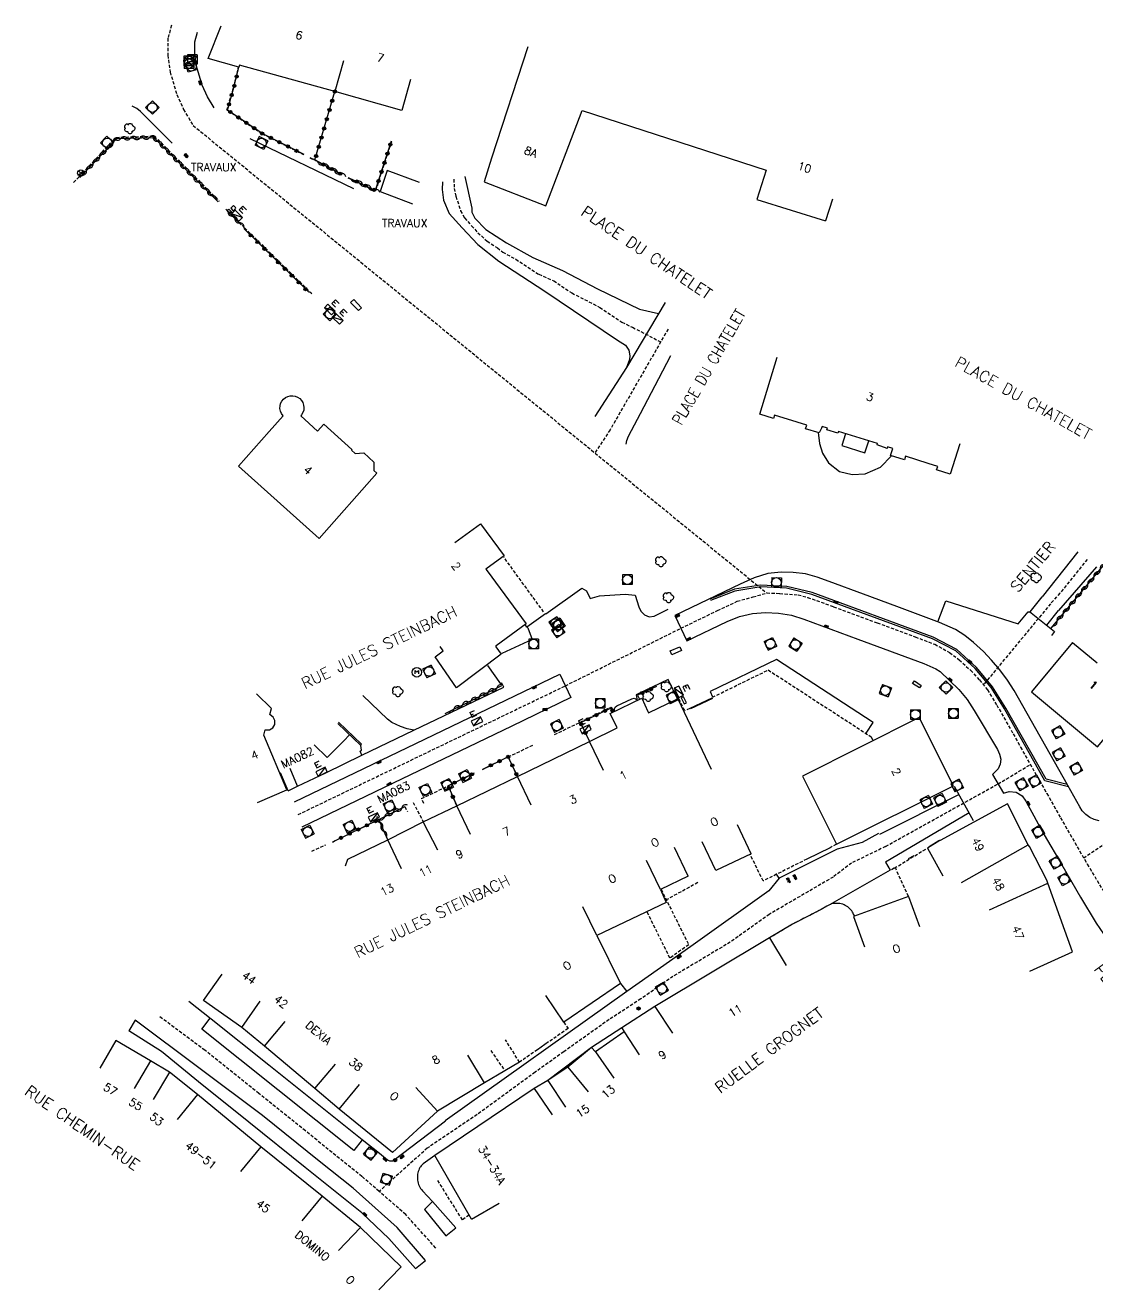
# Model space of a CAD drawing. Header units: millimetres. Extents: x 267012 to 268000, y 125000 to 125988.
# Drawn here: x 267747.8 to 267915.4, y 125159.2 to 125356.7 of the extents above; entities that cross this region are included whole.
import ezdxf
from ezdxf.enums import TextEntityAlignment as Align

# ---------------------------------------------------------------- set-up
doc = ezdxf.new("R2010")
doc.units = ezdxf.units.MM
doc.linetypes.add('DASHED', pattern=[0.75, 0.5, -0.25])
doc.layers.get('0').update_dxf_attribs({"linetype": 'CONTINUOUS'})
for name, color, linetype in [('W0001', 6, 'DASHED'), ('W0003', 5, 'CONTINUOUS'), ('W0006', 2, 'CONTINUOUS'), ('W0008', 7, 'CONTINUOUS'), ('W0014', 7, 'CONTINUOUS'), ('W0060', 7, 'DASHED'), ('W0061', 7, 'CONTINUOUS'), ('w0070', 7, 'DASHED'), ('w0071', 7, 'CONTINUOUS'), ('W0100', 7, 'CONTINUOUS'), ('W0101', 7, 'CONTINUOUS'), ('w0103', 1, 'CONTINUOUS'), ('W0106', 7, 'CONTINUOUS'), ('W0112', 1, 'DASHED'), ('W0153', 7, 'CONTINUOUS'), ('W0300', 7, 'CONTINUOUS'), ('W0310', 3, 'CONTINUOUS'), ('W0322', 7, 'CONTINUOUS'), ('W0333', 7, 'CONTINUOUS'), ('W0400', 7, 'CONTINUOUS'), ('W0402', 7, 'CONTINUOUS'), ('W0420', 7, 'CONTINUOUS'), ('W0421', 7, 'CONTINUOUS'), ('w0425', 7, 'CONTINUOUS'), ('W0430', 7, 'CONTINUOUS'), ('W0431', 7, 'CONTINUOUS'), ('W0438', 7, 'CONTINUOUS'), ('W0469', 7, 'CONTINUOUS'), ('w0856', 7, 'CONTINUOUS'), ('W0984', 7, 'CONTINUOUS'), ('W0989', 7, 'CONTINUOUS'), ('W0991', 7, 'CONTINUOUS'), ('W1102', 7, 'CONTINUOUS')]:
    doc.layers.add(name, color=color, linetype=linetype)
doc.styles.get("Standard").update_dxf_attribs({"font": 'romans.shx', "width": 0.85})

# ---------------------------------------------------------------- blocks, each defined once
blk = doc.blocks.new('T300')
for p, q in [((-0.8, 0.51), (-0.86, 0.34)), ((-0.86, 0.34), (-0.86, 0.17)), ((-0.86, 0.17), (-0.74, 0.06)), ((-0.69, 0.63), (-0.8, 0.51)), ((-0.8, -0.06), (-0.74, 0.06)), ((-0.74, 0.06), (-0.69, 0.11)), ((-0.57, 0.69), (-0.69, 0.63)), ((-0.46, 0.69), (-0.57, 0.69)), ((-0.29, 0.63), (-0.46, 0.69)), ((-0.29, 0.63), (-0.17, 0.74)), ((-0.23, 0.57), (-0.29, 0.63)), ((-0.17, 0.74), (-0.06, 0.8)), ((-0.06, 0.8), (0.06, 0.8)), ((0.06, 0.8), (0.23, 0.74)), ((0.23, 0.74), (0.34, 0.63)), ((0.34, 0.63), (0.4, 0.51)), ((0.46, 0.46), (0.34, 0.46)), ((0.4, 0.51), (0.4, 0.46)), ((0.57, 0.4), (0.46, 0.46)), ((0.57, 0.4), (0.69, 0.29)), ((0.69, 0.29), (0.74, 0.17)), ((0.74, 0.06), (0.69, -0.17)), ((0.74, 0.17), (0.74, 0.06)), ((-0.8, -0.17), (-0.8, -0.06)), ((-0.8, -0.23), (-0.8, -0.17)), ((-0.74, -0.34), (-0.8, -0.23)), ((-0.69, -0.4), (-0.74, -0.34)), ((-0.51, -0.46), (-0.69, -0.4)), ((-0.4, -0.46), (-0.51, -0.46)), ((-0.4, -0.46), (-0.34, -0.46)), ((-0.34, -0.46), (-0.34, -0.4)), ((-0.34, -0.51), (-0.34, -0.46)), ((-0.29, -0.63), (-0.34, -0.51)), ((-0.17, -0.74), (-0.29, -0.63)), ((-0.06, -0.8), (-0.17, -0.74)), ((0.06, -0.8), (-0.06, -0.8)), ((0.17, -0.74), (0.06, -0.8)), ((0.23, -0.69), (0.17, -0.74)), ((0.29, -0.46), (0.23, -0.46)), ((0.29, -0.63), (0.23, -0.69)), ((0.46, -0.4), (0.29, -0.46)), ((0.34, -0.51), (0.29, -0.63)), ((0.34, -0.51), (0.34, -0.46)), ((0.57, -0.34), (0.46, -0.4)), ((0.63, -0.29), (0.57, -0.34)), ((0.69, -0.17), (0.63, -0.29))]:
    blk.add_line(p, q)
blk = doc.blocks.new('T425')
for p, q in [((-0.15, 0.6), (0.15, 0.6)), ((-0.15, 0.6), (-0.15, 0.3)), ((-0.15, 0.3), (0.15, 0.3)), ((-0.15, 0.15), (0.15, 0.15)), ((-0.15, -0.15), (-0.15, 0.15)), ((0, 0.45), (0.15, 0.45)), ((0.15, 0.45), (0.15, 0.3)), ((0.15, 0.15), (0.15, -0.15)), ((0.15, -0.15), (-0.15, -0.15))]:
    blk.add_line(p, q)
blk.add_ellipse((0, 0), major_axis=(-0.106, 0.106), ratio=1, start_param=3.926991, end_param=10.210176)
blk = doc.blocks.new('T400')
for p, q in [((-0.15, 0.3), (0.15, 0.3)), ((-0.15, -0.25), (-0.15, 0.3)), ((-0.15, 0.15), (0.15, 0.15)), ((-0.15, 0), (0.15, 0)), ((0.15, 0.3), (0.15, -0.25)), ((-0.15, -0.15), (0.15, -0.15)), ((-0.15, -0.25), (-0.15, -0.3)), ((-0.15, -0.3), (0.15, -0.3)), ((0.15, -0.3), (0.15, -0.25))]:
    blk.add_line(p, q)
blk = doc.blocks.new('T420')
for p, q in [((0.75, 0.75), (-0.75, 0.75)), ((-0.75, 0.75), (-0.75, -0.75)), ((0.75, 0.75), (0.75, -0.75)), ((0.75, -0.75), (-0.75, -0.75))]:
    blk.add_line(p, q)
blk.add_ellipse((0, 0), major_axis=(-0.53, 0.53), ratio=1, start_param=3.926991, end_param=10.210176)
blk = doc.blocks.new('T856')
for p, q in [((-0.125, 0), (0.125, 0)), ((0, 0.125), (0, -0.125))]:
    blk.add_line(p, q)
blk.add_ellipse((0, 0), major_axis=(-0.177, 0.177), ratio=1, start_param=3.9269908, end_param=10.2101761)
blk = doc.blocks.new('T469')
at = {"color": 0, "linetype": 'Continuous', "flags": 128}
for points in [[(-0.35, 0.35), (0.35, -0.35)], [(-0.35, -0.35), (0.35, 0.35)]]:
    blk.add_lwpolyline(points, dxfattribs=at)
at = {"color": 0, "linetype": 'Continuous'}
blk.add_circle((0, 0), 0.5, dxfattribs=at)
blk = doc.blocks.new('t430')
at = {"flags": 128}
for points in [[(-0.4, 2.1), (0.4, 2.1)], [(-0.4, 2.1), (-0.4, 1.3)], [(0.8, 0.8), (-0.8, 0.8)], [(-0.8, 0.8), (-0.8, 0)], [(0.8, 0.8), (-0.8, 0)], [(-0.8, 0), (0.8, 0)], [(-0.4, 1.7), (0, 1.7)], [(-0.4, 1.3), (0.4, 1.3)], [(0.8, 0), (0.8, 0.8)]]:
    blk.add_lwpolyline(points, dxfattribs=at)
blk = doc.blocks.new('T438')
for p, q in [((-0.4, 0.2), (0.4, 0.2)), ((-0.4, -0.2), (-0.4, 0.2)), ((0.15, 1.1), (-0.3, 1.1)), ((-0.3, 1.1), (-0.3, 0.5)), ((-0.3, 0.5), (0.15, 0.5)), ((0.3, 0.65), (0.3, 0.95)), ((0.4, 0.2), (0.4, -0.2))]:
    blk.add_line(p, q)
at = {"flags": 128}
for points in [[(-0.4, -0.2), (0.4, 0.2)], [(0.4, -0.2), (-0.4, -0.2)]]:
    blk.add_lwpolyline(points, dxfattribs=at)
for centre, major_axis, start_param, end_param in [((0.15, 0.95), (0.106, -0.106), 0.785398, 2.356194), ((0.15, 0.65), (0.106, 0.106), 3.926991, 5.497787)]:
    blk.add_ellipse(centre, major_axis=major_axis, ratio=1, start_param=start_param, end_param=end_param)
blk = doc.blocks.new('T153')
for p, q in [((-0.272728, -0.272728), (-0.272728, 0.272728)), ((-0.272728, 0.272728), (0, 0)), ((0, 0), (0.272728, 0.272728)), ((0.272728, 0.272728), (0.272728, -0.272728))]:
    blk.add_line(p, q)
blk.add_ellipse((0, 0), major_axis=(-0.530332, 0.530332), ratio=1, start_param=3.926990817, end_param=10.2101761242)
blk = doc.blocks.new('t310o')
at = {"color": 0, "linetype": 'Continuous'}
for centre, start, end in [((-0.5, 0.38), 216.8699, 323.1304), ((0.5, -0.37), 36.8699, 143.1303)]:
    blk.add_arc(centre, 0.625, start, end, dxfattribs=at)
blk = doc.blocks.new('t322o')
at = {"color": 0, "linetype": 'Continuous'}
for radius in [0.25, 0.15]:
    blk.add_circle((0, 0), radius, dxfattribs=at)

msp = doc.modelspace()

# ---------------------------------------------------------------- linework, layer by layer
at = {"layer": 'W0001'}
for points in [[(267770.64, 125356.7), (267770.1, 125354.67), (267770.09, 125352.03), (267770.42, 125349.4), (267771.5, 125345.89), (267772.53, 125343.56), (267774.04, 125341.04), (267863.67, 125268.03)], [(267814.76, 125332.65), (267814.84, 125331.21), (267815.11, 125329.98), (267815.83, 125327.72), (267816.45, 125326.6), (267817.55, 125325.39), (267818.52, 125324.29), (267819.96, 125322.99), (267821.58, 125321.92), (267822.41, 125321.27), (267824.46, 125320.15), (267828.06, 125317.81), (267830.38, 125316.79), (267833.21, 125314.88), (267837.6, 125312.64), (267841.05, 125310.32), (267842.68, 125309.53), (267847.1, 125307.25)], [(267848.25, 125309.24), (267839.19, 125293.51), (267836.82, 125289.9)], [(267790.46, 125233.41), (267832.2, 125253.52), (267850.26, 125262.51), (267855.97, 125265.27), (267859.06, 125266.74), (267861.53, 125267.4), (267863.67, 125268.03)], [(267863.67, 125268.03), (267865.71, 125267.95), (267868.59, 125267.73), (267870.05, 125267.34), (267874.13, 125265.88), (267880.94, 125263.36), (267886.87, 125261.16), (267889.92, 125260.01), (267892.24, 125258.71), (267893.77, 125257.59), (267895.52, 125255.94), (267896.91, 125254.45), (267898.16, 125252.89), (267899.61, 125250.52), (267902.19, 125246.02), (267903.33, 125243.93), (267907.44, 125236.71), (267909.57, 125232.92), (267913.76, 125225.66), (267917.71, 125219.11), (267919.96, 125215.99)], [(267882.24, 125228.41), (267899.82, 125238.19), (267904.87, 125241.22)], [(267930.23, 125242.47), (267924.75, 125234.44), (267913.22, 125226.6)], [(267882.24, 125228.41), (267876.93, 125225.84), (267874.06, 125223.65), (267864.07, 125217.82), (267857.98, 125213.48), (267849.02, 125208.13), (267844.01, 125204.61), (267839.05, 125201.39), (267831.95, 125196.35), (267827.48, 125193.16), (267818.41, 125186.54), (267810.63, 125181.3)], [(267811.95, 125165.7), (267807.25, 125170.93), (267803.09, 125174.55), (267800.41, 125176.88), (267791.58, 125183.98), (267784.31, 125189.82), (267775.87, 125196.58), (267768.68, 125201.93)], [(267810.63, 125181.3), (267803.09, 125174.55)]]:
    msp.add_lwpolyline(points, dxfattribs=at)
at = {"layer": 'W0003'}
for points in [[(267910.64, 125238.09), (267907.33, 125238.93), (267901.05, 125250.03), (267898.96, 125253.37), (267896.46, 125256.4), (267893.4, 125259.18), (267889.69, 125261.12), (267870.79, 125268.07), (267866.8, 125269.04), (267862.72, 125269.25), (267858.64, 125268.59), (267854.77, 125267.05)], [(267910.84, 125237.73), (267907.15, 125238.66), (267900.81, 125249.91), (267898.75, 125253.24), (267896.26, 125256.21), (267893.23, 125258.97), (267889.59, 125260.87), (267870.7, 125267.79), (267866.77, 125268.77), (267862.74, 125268.98), (267858.7, 125268.32), (267854.91, 125266.82)]]:
    msp.add_lwpolyline(points, dxfattribs=at)
at = {"layer": 'W0006'}
for points in [[(267809.41, 125332.14), (267804.36, 125334.04), (267803.28, 125330.73), (267808.33, 125328.81)], [(267792.93, 125244.28), (267795, 125242.31), (267797.57, 125244.91), (267798.47, 125245.86)], [(267808.78, 125162.52), (267810.37, 125163.77), (267805.91, 125168.91), (267799.03, 125175.03), (267793.72, 125179.29), (267784.85, 125186.39), (267764.97, 125201.27), (267763.98, 125199.64)], [(267800.43, 125182.59), (267799.13, 125180.92), (267775.4, 125199.87), (267776.7, 125201.59)], [(267811.44, 125172.95), (267810.19, 125171.71), (267813.5, 125167.58), (267815.11, 125168.87)]]:
    msp.add_lwpolyline(points, dxfattribs=at)
at = {"layer": 'W0008'}
for points in [[(267777.3, 125343.79), (267776.27, 125345.5), (267775.45, 125347.36), (267774.56, 125350.29), (267774.3, 125352.29), (267774.31, 125354.12), (267774.7, 125355.62)], [(267770.78, 125338.29), (267765.83, 125343.25), (267765.22, 125343.72), (267764.51, 125344.05)], [(267813.01, 125332.23), (267812.96, 125331.07), (267813.17, 125329.36), (267814.07, 125327.31), (267816.05, 125325.06), (267818.5, 125322.46), (267821.81, 125319.85), (267829, 125315.17), (267840.35, 125307.53), (267841.58, 125306.72), (267842.13, 125305.93), (267842.27, 125305.07), (267842.22, 125304.5), (267841.76, 125303.26), (267836.83, 125295.58)], [(267816.51, 125333.07), (267817.58, 125328.13), (267817.61, 125327.48), (267818.06, 125326.57), (267819.77, 125324.82), (267823.01, 125322.69), (267827.12, 125320.45), (267831.75, 125318.4), (267837.25, 125315.51), (267843.78, 125312.34), (267846.77, 125311.66)], [(267847.79, 125313.37), (267841.76, 125303.26)], [(267841.73, 125291.27), (267841.79, 125291.85), (267842.05, 125292.54), (267843.93, 125296.05), (267846.79, 125301.5), (267848.71, 125305.11)], [(267915.62, 125232.41), (267914.85, 125232.61), (267914.16, 125232.94), (267913.52, 125233.42), (267912.98, 125233.99), (267912.58, 125234.64), (267910.72, 125237.95), (267910.66, 125238.06), (267902.32, 125252.78), (267901.32, 125254.42), (267900.11, 125256.02), (267898.81, 125257.54), (267897.53, 125258.86), (267895.98, 125260.3), (267894.64, 125261.36), (267893.16, 125262.32), (267890.67, 125263.43), (267884.01, 125265.91), (267878.8, 125267.83), (267873.45, 125269.8), (267871.56, 125270.49), (267869.73, 125270.99), (267867.79, 125271.24), (267865.94, 125271.29), (267863.84, 125271.04), (267861.71, 125270.38), (267859.51, 125269.41), (267849.33, 125264.49), (267851.2, 125260.52), (267857.51, 125263.58), (267859.4, 125264.36), (267861.45, 125264.82), (267863.46, 125264.98), (267865.52, 125264.89), (267867.55, 125264.56), (267869.46, 125263.93), (267877.93, 125260.8), (267888.23, 125257), (267890.11, 125256.19), (267890.76, 125255.76), (267893.68, 125252.95), (267895, 125251.36), (267896.08, 125249.66), (267899.72, 125243.58), (267900.06, 125242.83), (267900.28, 125242.06), (267900.13, 125241.29), (267899.84, 125240.55), (267898.97, 125239.65), (267900.67, 125236.73), (267901.54, 125237.03), (267902.65, 125236.92), (267903.57, 125236.33), (267904.16, 125235.48), (267907.05, 125230.23), (267909.79, 125225.58), (267912.73, 125220.52), (267915.18, 125216.45), (267916.32, 125214.8)], [(267789.89, 125235.39), (267795.31, 125238.01), (267808.83, 125244.52), (267831.33, 125255.35), (267833.06, 125251.68), (267823.83, 125247.23), (267815.72, 125243.33), (267806.71, 125238.99), (267791.03, 125231.43)], [(267848.25, 125254.52), (267843.29, 125252.13)], [(267881.33, 125230.35), (267893.71, 125236.54)], [(267895.31, 125233.68), (267883.14, 125226.48)], [(267881.14, 125230.44), (267878.57, 125229.05), (267874.67, 125228.01), (267865.63, 125223.47), (267864, 125221.49), (267851.82, 125212.81), (267841.8, 125205.77), (267813.43, 125185.59), (267813.49, 125185.49), (267805.47, 125179.42), (267805.39, 125179.36), (267805.3, 125179.31), (267805.2, 125179.28), (267805.1, 125179.26), (267805, 125179.25), (267804.9, 125179.25), (267804.78, 125179.27), (267804.66, 125179.31), (267804.54, 125179.37), (267804.43, 125179.44), (267803.16, 125180.46), (267800.43, 125182.59), (267785.88, 125194.27), (267776.85, 125201.47), (267773.38, 125204.23)], [(267883.14, 125226.48), (267882.25, 125225.95), (267882.96, 125224.7), (267873.46, 125219.29), (267873.06, 125219.09), (267872.16, 125218.58), (267867.69, 125216.28), (267864.13, 125214.14), (267846.21, 125203.45), (267841.02, 125200.08), (267836.29, 125197.02), (267829.45, 125191.88), (267827.33, 125190.63), (267811.78, 125180.15), (267809.99, 125178.85), (267809.87, 125178.76), (267809.75, 125178.65), (267809.65, 125178.53), (267809.56, 125178.4), (267809.48, 125178.26), (267809.38, 125178.06), (267809.29, 125177.86), (267809.22, 125177.65), (267809.16, 125177.43), (267809.11, 125177.21), (267809.08, 125176.99), (267809.07, 125176.76), (267809.07, 125176.53), (267809.09, 125176.3), (267809.13, 125176.07), (267809.19, 125175.85), (267809.26, 125175.63), (267809.35, 125175.42), (267809.46, 125175.21), (267809.58, 125175.01), (267809.72, 125174.83), (267809.87, 125174.65), (267811.44, 125172.95), (267815.11, 125168.87)], [(267808.78, 125162.52), (267804.63, 125167.2), (267800.39, 125171.17), (267791.56, 125178.27), (267782.73, 125185.37), (267774.88, 125191.68), (267769.07, 125196.37), (267763.98, 125199.64)]]:
    msp.add_lwpolyline(points, dxfattribs=at)
at = {"layer": 'W0014'}
for points in [[(267782.9, 125339.02), (267799.11, 125331.18)], [(267829.13, 125264.78), (267834.79, 125268.77), (267835.49, 125268.35), (267836.06, 125267.16), (267837.52, 125267.55), (267841.54, 125267.86), (267843.09, 125267.66), (267843.66, 125265.87), (267844.02, 125265.17), (267844.58, 125264.6), (267845.3, 125264.29), (267846.08, 125264.4), (267848.29, 125265.47)], [(267890.43, 125263.52), (267891.67, 125266.81), (267902.99, 125263.22), (267904.53, 125265.05), (267904.61, 125264.99), (267904.73, 125265.15), (267908.66, 125261.98), (267908.17, 125261.4)], [(267826.19, 125262.71), (267826.33, 125262.56), (267826.99, 125260.76), (267822.27, 125258.56)], [(267788.86, 125237.13), (267790.36, 125237.83), (267794.75, 125239.92), (267800.42, 125242.66), (267808.5, 125246.6), (267822.61, 125253.3), (267822.29, 125253.91), (267822.14, 125253.83), (267820.11, 125256.68)], [(267879.22, 125246.11), (267880.29, 125247.81), (267865.21, 125257.63), (267854.81, 125252.61), (267855.2, 125251.78)], [(267849.77, 125251.38), (267848.25, 125254.52)], [(267843.29, 125252.13), (267843.45, 125251.24)], [(267896.01, 125232.42), (267893.01, 125237.81)], [(267873.6, 125228.22), (267869.93, 125226.43)], [(267886.67, 125226.97), (267885.78, 125226.51)], [(267865.63, 125223.47), (267865.21, 125224.08)], [(267873.06, 125219.09), (267872.16, 125218.58)], [(267840.84, 125207.03), (267841.8, 125205.77)], [(267829.59, 125197.88), (267827.85, 125196.67)], [(267825.03, 125194.73), (267822.75, 125193.36), (267819.55, 125191.52)]]:
    msp.add_lwpolyline(points, dxfattribs=at)
at = {"layer": 'W0060'}
msp.add_lwpolyline([(267908.01, 125266.34), (267907.06, 125265.18), (267906.12, 125264.03), (267897.53, 125253.67)], dxfattribs=at)
at = {"layer": 'W0061'}
for points in [[(267904.82, 125265.08), (267906.73, 125267.4)], [(267907.42, 125262.98), (267909.29, 125265.28)]]:
    msp.add_lwpolyline(points, dxfattribs=at)
at = {"layer": 'w0070'}
msp.add_lwpolyline([(267913.75, 125273.26), (267909.48, 125267.98), (267908.01, 125266.34)], dxfattribs=at)
at = {"layer": 'w0071'}
for points in [[(267912.3, 125274.44), (267906.73, 125267.4)], [(267915.21, 125272.09), (267909.29, 125265.28)]]:
    msp.add_lwpolyline(points, dxfattribs=at)
at = {"layer": 'W0100'}
for points in [[(267893.84, 125291.33), (267892.34, 125286.56), (267890.19, 125287.24), (267890.43, 125287.78), (267888.91, 125288.26), (267885.36, 125289.38), (267885.19, 125288.84), (267883.01, 125289.51), (267883.37, 125290.6), (267882.55, 125290.86), (267882.47, 125290.61), (267880.91, 125291.14), (267880.98, 125291.36), (267874.88, 125293.23), (267874.8, 125292.99), (267873.07, 125293.52), (267873.15, 125293.77), (267872.34, 125294.02), (267872.23, 125293.78), (267871.89, 125293.02), (267869.75, 125293.68), (267869.94, 125294.24), (267868.44, 125294.7), (267864.89, 125295.81), (267864.71, 125295.29), (267862.57, 125295.94), (267865.29, 125304.88)], [(267911.48, 125260.28), (267915.3, 125257.11)], [(267861.25, 125227.29), (267859.1, 125231.81)], [(267855.71, 125224.65), (267853.56, 125229.17)], [(267851.39, 125223.76), (267849.24, 125228.28)], [(267861.25, 125227.29), (267855.71, 125224.65)], [(267888.78, 125228.18), (267891.17, 125223.86)], [(267851.39, 125223.76), (267847.05, 125221.69)], [(267847.05, 125221.69), (267847.97, 125219.66)], [(267847.97, 125219.66), (267837.1, 125214.49)], [(267885.85, 125220.61), (267877.24, 125217.47)], [(267885.85, 125220.61), (267887.56, 125215.91)], [(267877.24, 125217.47), (267878.95, 125212.77)], [(267837.1, 125214.49), (267840.84, 125207.03)], [(267864.13, 125214.14), (267846.21, 125203.45), (267841.02, 125200.08)], [(267864.13, 125214.14), (267866.69, 125209.85)], [(267775.66, 125204.38), (267778.56, 125208.46)], [(267840.84, 125207.03), (267831.96, 125201)], [(267831.96, 125201), (267829.15, 125205.14)], [(267805.17, 125180.62), (267796.88, 125187.38), (267793.06, 125190.61), (267785.21, 125197.25), (267781.63, 125200.16), (267775.66, 125204.38)], [(267841.02, 125200.08), (267841.41, 125199.47)], [(267761.95, 125198.11), (267759.43, 125193.79)], [(267806.53, 125162.77), (267800.21, 125168.91), (267794.2, 125173.81), (267784.62, 125181.53), (267774.72, 125189.66), (267770.33, 125193.17), (267767.37, 125194.94), (267761.95, 125198.11)], [(267819.55, 125191.52), (267816.97, 125195.8)], [(267836.92, 125196.36), (267836.29, 125197.02), (267832.61, 125193.97), (267829.45, 125191.88)], [(267819.55, 125191.52), (267812.23, 125187.1), (267805.17, 125180.62)], [(267829.45, 125191.88), (267832.21, 125187.71)], [(267827.33, 125190.63), (267811.78, 125180.15)], [(267827.33, 125190.63), (267830.13, 125186.49)], [(267817.54, 125170.19), (267811.78, 125180.15)], [(267817.54, 125170.19), (267821.87, 125172.7)], [(267806.53, 125162.77), (267803.04, 125159.19)]]:
    msp.add_lwpolyline(points, dxfattribs=at)
at = {"layer": 'W0101'}
for points in [[(267808.02, 125348.22), (267806.67, 125343.41), (267796.19, 125346.35), (267781.29, 125350.45), (267781.18, 125350.16), (267776.37, 125351.53), (267778.39, 125356.61)], [(267826.33, 125353.31), (267820.64, 125335.92), (267820.65, 125335.94), (267819.49, 125332.23), (267829.13, 125328.52), (267834.85, 125343.4)], [(267834.85, 125343.4), (267863.57, 125334.07), (267862.13, 125329.49), (267872.85, 125326.15)], [(267873.93, 125329.53), (267872.85, 125326.15)], [(267793.73, 125276.55), (267781.13, 125287.83), (267785.94, 125293.23), (267788.11, 125295.67), (267787.82, 125296.07), (267787.67, 125296.44), (267787.6, 125296.83), (267787.62, 125297.23), (267787.71, 125297.62), (267787.89, 125297.97), (267788.14, 125298.29), (267788.45, 125298.54), (267788.81, 125298.72), (267789.2, 125298.82), (267789.6, 125298.83), (267789.99, 125298.76), (267790.36, 125298.61), (267790.69, 125298.39), (267790.96, 125298.09), (267791.17, 125297.75), (267791.3, 125297.37), (267791.34, 125296.98), (267791.31, 125296.58), (267791.18, 125296.2), (267790.98, 125295.85), (267790.85, 125295.7), (267791.49, 125295.12), (267793.47, 125293.32), (267794.45, 125294.39), (267798.85, 125290.45), (267798.76, 125290.35), (267799.37, 125289.79), (267800.71, 125289.92), (267802.27, 125288.48), (267802.26, 125287.17), (267802.76, 125286.71), (267793.73, 125276.55)], [(267814.92, 125275.88), (267818.95, 125278.84), (267822.63, 125273.84), (267819.96, 125271.88), (267819.79, 125271.75), (267820, 125271.47), (267826.08, 125263.2), (267821.38, 125259.78), (267821.27, 125259.7), (267821.33, 125259.61), (267822.15, 125258.48), (267815.18, 125253.19), (267811.88, 125258.05), (267813.11, 125258.99), (267812.63, 125259.65)], [(267911.48, 125260.28), (267905.06, 125252.57), (267915.37, 125244), (267918.57, 125247.85)], [(267784.08, 125235.3), (267788.68, 125237.25), (267785.06, 125245.79), (267785.31, 125246.62), (267785.97, 125246.66), (267786.48, 125246.97), (267786.79, 125247.49), (267786.82, 125248.1), (267786.55, 125248.64), (267786.08, 125248.98), (267786.01, 125249.04), (267786.28, 125250), (267783.92, 125252.25)], [(267797.84, 125225.42), (267798.19, 125226.46), (267804.44, 125229.45), (267810, 125232.28), (267815.23, 125234.79), (267824.7, 125239.37), (267836, 125244.8), (267840.31, 125246.93), (267839.22, 125249.17), (267844.17, 125251.59), (267845.07, 125249.53), (267845.17, 125249.3), (267845.32, 125249.37), (267849.51, 125251.36), (267849.75, 125251.48), (267849.81, 125251.36), (267855, 125240.5)], [(267887.51, 125248.56), (267869.24, 125239.42), (267874.55, 125228.77), (267892.87, 125237.87), (267887.51, 125248.56)], [(267904.77, 125208.96), (267911.48, 125211.97), (267907.6, 125222.71), (267907.45, 125223.14), (267904.72, 125228.43), (267904.54, 125228.69), (267901.3, 125235.09), (267890.76, 125229.38), (267890.73, 125229.34), (267888.78, 125228.18)]]:
    msp.add_lwpolyline(points, dxfattribs=at)
at = {"layer": 'w0103'}
msp.add_lwpolyline([(267841.41, 125199.47), (267836.92, 125196.36)], dxfattribs=at)
at = {"layer": 'W0106'}
for points in [[(267875.98, 125292.9), (267875.39, 125291.06), (267879.02, 125289.91), (267879.61, 125291.78)], [(267829.12, 125264.76), (267826.19, 125262.7), (267825.92, 125263.09)], [(267839.92, 125249.52), (267839.87, 125249.9), (267839.97, 125250.16), (267840.25, 125250.41), (267842.57, 125251.51), (267842.98, 125251.57), (267843.43, 125251.33)], [(267889.05, 125228.43), (267890.59, 125229.38)]]:
    msp.add_lwpolyline(points, dxfattribs=at)
at = {"layer": 'W0112'}
for points in [[(267791.35, 125336.46), (267784.78, 125339.75), (267779.32, 125343.44), (267780.36, 125347), (267781.14, 125350.17)], [(267755.35, 125332.13), (267756.2, 125333.05), (267762, 125339.18), (267767.96, 125339.39), (267778.1, 125329.25)], [(267802.59, 125330.93), (267805.09, 125338.62)], [(267792.25, 125335.98), (267792.95, 125335.67)], [(267797.27, 125333.33), (267792.95, 125335.67)], [(267798.23, 125332.89), (267802.3, 125330.94)], [(267779.14, 125327.95), (267781.56, 125325.55)], [(267781.69, 125325.48), (267782.07, 125325.06), (267792.21, 125315.13), (267792.62, 125314.78)], [(267828.81, 125265.07), (267822.6, 125273.59)], [(267855.19, 125251.73), (267863.91, 125255.99), (267879.99, 125245.56), (267880.22, 125245.05)], [(267851.64, 125249.99), (267850.85, 125249.65), (267849.98, 125251.44)], [(267830.52, 125245.91), (267834.47, 125247.81), (267839.29, 125250.19), (267839.9, 125249.51)], [(267819.23, 125240.44), (267823.28, 125242.43), (267827.33, 125244.33)], [(267823.28, 125242.43), (267824.7, 125239.37)], [(267815.23, 125234.79), (267813.88, 125237.89), (267817.95, 125239.87)], [(267810.06, 125235.16), (267809.72, 125235.9), (267813.88, 125237.89)], [(267795.79, 125229.12), (267803.04, 125232.61), (267807.12, 125234.67), (267807.52, 125233.87)], [(267808.42, 125235.3), (267810, 125232.28)], [(267874.55, 125228.77), (267873.6, 125228.22)], [(267792.57, 125227.67), (267794.77, 125228.68)], [(267869.93, 125226.43), (267865.21, 125224.08), (267863.11, 125223.03), (267861.08, 125227.21)], [(267883.6, 125225.02), (267888.75, 125228.15)], [(267883.6, 125225.02), (267882.96, 125224.7)], [(267885.85, 125220.61), (267883.77, 125225.13)], [(267847.15, 125221.74), (267851.48, 125213.07), (267848.55, 125210.98), (267844.96, 125218.23)], [(267852.91, 125222.78), (267847.97, 125220.09)], [(267877.42, 125217.52), (267877.18, 125217.98), (267877.07, 125218.18), (267876.95, 125218.36), (267876.81, 125218.53), (267876.66, 125218.69), (267876.5, 125218.84), (267876.33, 125218.98), (267876.14, 125219.1), (267875.95, 125219.21), (267875.75, 125219.31), (267875.54, 125219.39), (267875.33, 125219.45), (267875.11, 125219.49), (267874.88, 125219.53), (267874.65, 125219.54), (267874.41, 125219.54), (267874.18, 125219.52), (267873.99, 125219.49), (267873.81, 125219.44), (267873.63, 125219.37), (267873.46, 125219.29), (267873.06, 125219.09)], [(267872.16, 125218.58), (267867.69, 125216.28), (267864.13, 125214.14)], [(267831.96, 125201), (267832.64, 125199.99), (267829.59, 125197.88)], [(267827.85, 125196.67), (267825.03, 125194.73), (267822.85, 125198.21)], [(267820.55, 125196.55), (267822.75, 125193.36)], [(267817.17, 125170.83), (267816.11, 125170.1), (267812.27, 125176.24)]]:
    msp.add_lwpolyline(points, dxfattribs=at)
at = {"layer": 'W0310'}
for points in [[(267756.34, 125332.92), (267762.09, 125338.99), (267767.88, 125339.19), (267777.96, 125329.11)], [(267797.29, 125333.37), (267793.06, 125335.67)], [(267798.26, 125332.94), (267802.32, 125330.99)], [(267781.56, 125325.55), (267779.14, 125327.95)], [(267923.93, 125281.46), (267908.07, 125262.5)], [(267813.43, 125249.22), (267822.25, 125253.56)], [(267804.44, 125229.45), (267803.04, 125232.61), (267807.12, 125234.67)]]:
    msp.add_lwpolyline(points, dxfattribs=at)
at = {"layer": 'W0322'}
for points in [[(267791.37, 125336.5), (267784.8, 125339.79), (267779.38, 125343.46), (267780.41, 125346.98), (267781.18, 125350.16)], [(267792.27, 125336.03), (267793.07, 125335.67), (267796.19, 125346.35)], [(267802.55, 125330.94), (267805.04, 125338.63)], [(267793.06, 125335.67), (267797.29, 125333.37)], [(267798.26, 125332.94), (267802.32, 125330.99)], [(267792.09, 125315), (267781.94, 125324.94)], [(267846.45, 125253.42), (267843.49, 125252.06), (267843.79, 125251.41)], [(267839.73, 125249.42), (267839.29, 125250.05), (267834.58, 125247.73), (267836, 125244.8)], [(267824.7, 125239.37), (267823.28, 125242.43), (267819.23, 125240.44)], [(267817.95, 125239.87), (267813.88, 125237.89), (267815.23, 125234.79)], [(267803.04, 125232.61), (267795.79, 125229.12)]]:
    msp.add_lwpolyline(points, dxfattribs=at)
at = {"layer": 'W0333'}
for points in [[(267871.71, 125293.08), (267871.9, 125291.38), (267872.41, 125289.85), (267873.35, 125288.37), (267875.06, 125287.02), (267877.01, 125286.52), (267879.03, 125286.65), (267881.44, 125287.69), (267883.18, 125289.46)], [(267808.5, 125246.6), (267807.48, 125246.78), (267806.46, 125247.16), (267805.11, 125247.81), (267804.39, 125248.31), (267800.56, 125252.03)], [(267800.42, 125242.66), (267800.11, 125243.29), (267800.34, 125243.47), (267800.22, 125244.21)], [(267790.36, 125237.83), (267789.19, 125240.59)], [(267788.86, 125237.13), (267787.68, 125239.9)]]:
    msp.add_lwpolyline(points, dxfattribs=at)
at = {"layer": 'W0402'}
for points in [[(267851.71, 125250.02), (267855.13, 125251.65)], [(267855.21, 125251.53), (267851.78, 125249.9)], [(267796.64, 125247.65), (267800.22, 125244.21), (267800.34, 125244.4), (267796.76, 125247.86)]]:
    msp.add_lwpolyline(points, dxfattribs=at)
at = {"layer": 'W0421'}
for points in [[(267798.65, 125313.37), (267799.13, 125313.84), (267800.36, 125312.58), (267799.88, 125312.12), (267798.65, 125313.37)], [(267850.36, 125259.04), (267848.84, 125258.37), (267848.56, 125258.96), (267850.08, 125259.63), (267850.36, 125259.04)], [(267886.46, 125253.88), (267886.75, 125254.3), (267887.79, 125253.59), (267887.52, 125253.18), (267886.46, 125253.88)]]:
    msp.add_lwpolyline(points, dxfattribs=at)
at = {"layer": 'W0431'}
msp.add_lwpolyline([(267850.68, 125251.81), (267850.3, 125251.63), (267850.75, 125250.69), (267851.12, 125250.86), (267850.68, 125251.81)], dxfattribs=at)
at = {"layer": 'W1102'}
for points in [[(267797.52, 125351.17), (267796.19, 125346.35)], [(267838.17, 125240.3), (267836, 125244.8)], [(267826.88, 125234.86), (267824.7, 125239.37)], [(267817.39, 125230.29), (267815.23, 125234.79)], [(267812.26, 125227.82), (267810, 125232.28)], [(267806.6, 125224.94), (267804.44, 125229.45)], [(267894.13, 125222.79), (267904.54, 125228.69)], [(267847.05, 125221.69), (267844.9, 125226.21)], [(267898.47, 125218.53), (267907.6, 125222.71)], [(267837.1, 125214.49), (267834.95, 125219.01)], [(267781.63, 125200.16), (267784.52, 125204.24)], [(267846.21, 125203.45), (267848.94, 125199.26)], [(267785.21, 125197.25), (267788.44, 125201.07)], [(267841.41, 125199.47), (267843.74, 125195.88)], [(267836.92, 125196.36), (267839.76, 125192.25)], [(267767.37, 125194.94), (267764.84, 125190.62)], [(267793.06, 125190.61), (267796.3, 125194.43)], [(267832.61, 125193.97), (267835.79, 125190.12)], [(267770.33, 125193.17), (267767.77, 125188.88)], [(267796.88, 125187.38), (267800.04, 125191.26)], [(267774.72, 125189.66), (267771.55, 125185.79)], [(267812.23, 125187.1), (267808.85, 125190.78)], [(267784.62, 125181.53), (267781.45, 125177.66)], [(267794.2, 125173.81), (267791.04, 125169.93)], [(267800.21, 125168.91), (267796.73, 125165.32)]]:
    msp.add_lwpolyline(points, dxfattribs=at)

# ---------------------------------------------------------------- block references
at = {"layer": 'W0153'}
msp.add_blockref('T153', (267808.99, 125255.64), dxfattribs=at)
at = {"layer": 'W0300'}
for p in [(267764.16, 125340.54), (267847.15, 125272.9), (267905.82, 125270.39), (267848.34, 125267.28), (267806.04, 125252.6), (267845.17, 125251.85), (267848.02, 125253.36)]:
    msp.add_blockref('T300', p, dxfattribs=at)
at = {"layer": 'W0310'}
for p, rotation in [((267764.23, 125339.06), 2.035535620966054), ((267765.73, 125339.11), 2.035535620966054), ((267767.23, 125339.17), 2.035535620966054), ((267768.48, 125338.59), 315.0000000002067), ((267760.47, 125337.27), 46.57619428406485), ((267761.5, 125338.36), 46.57619428406485), ((267762.73, 125339.01), 2.035535620966054), ((267769.54, 125337.53), 315.0000000002067), ((267770.6, 125336.47), 315.0000000002067), ((267758.4, 125335.1), 46.57619428406485), ((267759.44, 125336.19), 46.57619428406485), ((267771.66, 125335.41), 315.0000000002067), ((267794.38, 125334.95), 151.4702880670775), ((267757.37, 125334.01), 46.57619428406485), ((267772.72, 125334.35), 315.0000000002067), ((267773.78, 125333.29), 315.0000000002067), ((267795.7, 125334.24), 151.4702880670775), ((267797.02, 125333.52), 151.4702880670775), ((267774.84, 125332.23), 315.0000000002067), ((267775.9, 125331.17), 315.0000000002067), ((267799.61, 125332.29), 334.3677074555136), ((267800.96, 125331.64), 334.3677074555136), ((267802.31, 125330.99), 334.3677074555136), ((267776.96, 125330.11), 315.0000000002067), ((267780.21, 125326.89), 135.2023736129414), ((267781.27, 125325.83), 135.2023736129414), ((267915.77, 125271.7), 230.0730409835735), ((267913.85, 125269.4), 230.0730409835735), ((267914.81, 125270.55), 230.0730409835735), ((267912.88, 125268.25), 230.0730409835735), ((267910.96, 125265.95), 230.0730409835735), ((267911.92, 125267.1), 230.0730409835735), ((267909.03, 125263.65), 230.0730409835735), ((267910, 125264.8), 230.0730409835735), ((267818.81, 125251.87), 26.18071470197401), ((267820.16, 125252.53), 26.18071470197401), ((267821.51, 125253.19), 26.18071470197401), ((267814.78, 125249.89), 26.18071470197401), ((267816.12, 125250.55), 26.18071470197401), ((267817.47, 125251.21), 26.18071470197401), ((267806.65, 125234.43), 26.69454456206291), ((267803.22, 125232.19), 113.8574875055087), ((267803.97, 125233.08), 26.69454456206291), ((267805.31, 125233.76), 26.69454456206291), ((267803.83, 125230.82), 113.8574875055087)]:
    msp.add_blockref('t310o', p, dxfattribs=dict(at, rotation=rotation))
at = {"layer": 'W0322'}
for p, rotation in [((267780.47, 125347.24), 76.20186604274245), ((267780.83, 125348.7), 76.20186604274245), ((267780.06, 125345.8), 73.78608580186379), ((267796.19, 125346.35), 73.72062818770868), ((267779.64, 125344.36), 73.78608580186379), ((267779.85, 125343.15), 145.8852933995137), ((267795.35, 125343.47), 73.72062818770868), ((267795.77, 125344.91), 73.72062818770868), ((267781.1, 125342.3), 145.8852933995137), ((267782.34, 125341.46), 145.8852933995137), ((267794.93, 125342.03), 73.72062818770868), ((267783.58, 125340.62), 145.8852933995137), ((267784.82, 125339.78), 153.3826239246223), ((267786.16, 125339.11), 153.3826239246223), ((267794.09, 125339.15), 73.72062818770868), ((267794.51, 125340.59), 73.72062818770868), ((267787.5, 125338.44), 153.3826239246223), ((267788.85, 125337.77), 153.3826239246223), ((267790.19, 125337.09), 153.3826239246223), ((267793.67, 125337.71), 73.72062818770868), ((267804.86, 125338.08), 72.00645140668765), ((267793.25, 125336.27), 73.72062818770868), ((267803.94, 125335.22), 72.00645140668765), ((267804.4, 125336.65), 72.00645140668765), ((267794.38, 125334.95), 331.4702880670774), ((267795.7, 125334.24), 331.4702880670774), ((267797.02, 125333.52), 331.4702880670774), ((267803.47, 125333.8), 72.00645140668765), ((267799.61, 125332.29), 334.3677074555136), ((267800.96, 125331.64), 334.3677074555136), ((267803.01, 125332.37), 72.00645140668765), ((267802.31, 125330.99), 334.3677074555136), ((267783.02, 125323.89), 135.5931264394038), ((267784.09, 125322.84), 135.5931264394038), ((267785.16, 125321.79), 135.5931264394038), ((267786.23, 125320.74), 135.5931264394038), ((267787.3, 125319.69), 135.5931264394038), ((267788.37, 125318.64), 135.5931264394038), ((267789.45, 125317.59), 135.5931264394038), ((267790.52, 125316.54), 135.5931264394038), ((267791.59, 125315.49), 135.5931264394038), ((267844.19, 125252.39), 204.5379170313563), ((267845.56, 125253.01), 204.5379170313563), ((267835.7, 125248.28), 206.269140691786), ((267837.05, 125248.94), 206.269140691786), ((267838.39, 125249.61), 206.269140691786), ((267839.58, 125249.64), 124.7743621209818), ((267834.69, 125247.5), 295.8847519141196), ((267835.35, 125246.15), 295.8847519141196), ((267823.27, 125242.42), 206.1289237935227), ((267820.57, 125241.1), 206.1289237935227), ((267821.92, 125241.76), 206.1289237935227), ((267823.91, 125241.09), 114.9311032972274), ((267814.9, 125238.38), 205.9345740231872), ((267816.25, 125239.04), 205.9345740231872), ((267817.6, 125239.69), 205.9345740231872), ((267824.54, 125239.73), 114.9311032972274), ((267814.03, 125237.55), 293.4445602839355), ((267814.63, 125236.17), 293.4445602839355), ((267802.55, 125232.38), 205.7773573699635), ((267798.5, 125230.42), 205.7773573699635), ((267799.85, 125231.07), 205.7773573699635), ((267801.2, 125231.73), 205.7773573699635), ((267797.15, 125229.77), 205.7773573699635)]:
    msp.add_blockref('t322o', p, dxfattribs=dict(at, rotation=rotation))
at = {"layer": 'W0400'}
for p, rotation in [((267775.16, 125347.75), 16.99530209123959), ((267772.93, 125336.33), 45.0000000002068), ((267874.49, 125266.6), 69.67201348043093), ((267849.75, 125264.47), 115.8040814989407), ((267873.01, 125262.79), 69.67201348043093), ((267851.48, 125260.81), 115.8040814989407), ((267895.42, 125257.25), 47.636758426167), ((267892.35, 125254.47), 47.636758426167), ((267827.37, 125253.28), 115.7236003717246), ((267829.04, 125249.82), 90), ((267803.1, 125241.59), 115.7182375367954), ((267804.68, 125238.16), 115.7182375367954), ((267904.52, 125235.14), 28.79209640156214), ((267850, 125211.19), 125.0994803176322), ((267804.05, 125179.54), 51.35958965273139), ((267806.7, 125179.95), 127.135449787729), ((267800.86, 125170.93), 46.87663974564543)]:
    msp.add_blockref('T400', p, dxfattribs=dict(at, rotation=rotation))
at = {"layer": 'W0420'}
for p in [(267773.34, 125351.13), (267773.4, 125350.72), (267773.91, 125351.35), (267841.9, 125270.09), (267827.23, 125260.06)]:
    msp.add_blockref('T420', p, dxfattribs=at)
for p, rotation in [((267773.77, 125350.3), 286.9953020912396), ((267767.66, 125343.85), 314.9768782174139), ((267760.6, 125338.34), 46.57619428406485), ((267784.71, 125338.31), 334.208842214569), ((267795.39, 125311.58), 315.5931264394038), ((267865.19, 125269.68), 87.51105597334319), ((267830.69, 125263.26), 35.25330635130629), ((267831.07, 125262.04), 35.25330635130629), ((267831.14, 125263.02), 35.25330635130629), ((267864.25, 125260.08), 115.7864413438315), ((267868.15, 125259.95), 56.91841635337913), ((267810.9, 125255.76), 25.41207717127237), ((267848.94, 125251.73), 25.57126287666279), ((267882.21, 125252.78), 69.74860627900352), ((267891.68, 125253.26), 46.10997309962313), ((267837.64, 125250.81), 90), ((267886.89, 125249.04), 90), ((267892.85, 125249.22), 90.00000000000001), ((267830.87, 125247.25), 25.73077487602996), ((267909.21, 125246.25), 29.5600907116312), ((267909.3, 125242.81), 29.56009071163119), ((267912.02, 125240.59), 29.56009071163119), ((267813.72, 125238.05), 115.7182375367954), ((267816.52, 125239.43), 115.7182375367954), ((267893.43, 125237.94), 26.41410052782825), ((267903.49, 125238.13), 29.6668858527498), ((267905.56, 125238.59), 29.6668858527498), ((267810.33, 125237.26), 115.7182375367954), ((267890.76, 125235.67), 26.41410052782825), ((267804.72, 125234.71), 115.7182375367954), ((267888.59, 125235.38), 26.41410052782825), ((267791.93, 125230.73), 115.7182375367954), ((267798.47, 125231.52), 115.7182375367954), ((267906.1, 125230.7), 300.1468871070161), ((267908.85, 125225.89), 300.1468871070161), ((267910.18, 125223.3), 300.1468871070161), ((267847.3, 125206.22), 210.8192900328428), ((267801.72, 125180.46), 141.8983183050807), ((267804.24, 125176.46), 162.1507574258495)]:
    msp.add_blockref('T420', p, dxfattribs=dict(at, rotation=rotation))
at = {"layer": 'w0425', "rotation": 206.6989169247738}
for p in [(267866.98, 125223.33), (267867.98, 125223.82)]:
    msp.add_blockref('T425', p, dxfattribs=at)
at = {"layer": 'W0430'}
for p, rotation in [((267780.62, 125326.68), 315.2023736129414), ((267795.11, 125312.01), 315.5931264394038), ((267796.34, 125310.56), 315.5931264394038), ((267849.58, 125252.42), 295.8577513349292), ((267818.56, 125247.62), 25.72360037172464), ((267835.53, 125246.35), 25.73077487602996), ((267794.28, 125239.72), 25.42001903237023), ((267802.45, 125232.63), 25.74470158431771)]:
    msp.add_blockref('t430', p, dxfattribs=dict(at, rotation=rotation))
at = {"layer": 'W0438', "rotation": 315.2023736129414}
msp.add_blockref('T438', (267779.78, 125327.54), dxfattribs=at)
at = {"layer": 'W0469'}
msp.add_blockref('T469', (267756.48, 125333.62), dxfattribs=at)
at = {"layer": 'w0856'}
for p in [(267843.64, 125203.11), (267805.6, 125179.42)]:
    msp.add_blockref('T856', p, dxfattribs=at)

# ---------------------------------------------------------------- texts
at = {"layer": 'W0984'}
for p in [(267777.26, 125334.53), (267807.1, 125325.8)]:
    msp.add_text('TRAVAUX', height=1.25, dxfattribs=at).set_placement(p, align=Align.MIDDLE_CENTER)
for s, rotation, p in [('MA082', 25.42, (267790.32, 125242.3)), ('MA083', 26.2562, (267805.37, 125236.91)), ('DEXIA', 319.8067, (267793.63, 125199.3)), ('DOMINO', 320.776, (267792.67, 125166.02))]:
    msp.add_text(s, height=1.25, rotation=rotation, dxfattribs=at).set_placement(p, align=Align.MIDDLE_CENTER)
at = {"layer": 'W0989'}
for s, rotation, p in [('PLACE DU CHATELET', 326.0395, (267834.99, 125327.86)), ('PLACE DU CHATELET', 330.8556, (267893.32, 125304.3)), ('SENTIER', 50.3416, (267902.26, 125268.54)), ('RUE JULES STEINBACH', 25.7236, (267791.12, 125253.75)), ('RUE JULES STEINBACH', 25.7236, (267799.37, 125211.73)), ('PLACE ALBERT 1ER', 307.9292, (267915.42, 125209.76)), ('RUELLE GROGNET', 36.8579, (267855.88, 125190.46)), ('RUE CHEMIN-RUE', 325.0613, (267748.06, 125190.53))]:
    msp.add_text(s, height=1.75, rotation=rotation, dxfattribs=at).set_placement(p, align=Align.MIDDLE_LEFT)
at = {"layer": 'W0989', "ltscale": 0.1, "insert": (267849.55, 125294.53), "char_height": 1.75, "attachment_point": 4, "rotation": 60.0562}
msp.add_mtext('PLACE DU CHATELET', dxfattribs=at)
at = {"layer": 'W0991'}
for s, rotation, p in [('6', 344.6075, (267790.6, 125355.15)), ('7', 344.3041, (267803.32, 125351.62)), ('8A', 338.9686, (267826.82, 125336.91)), ('10', 342.6739, (267869.58, 125334.5)), ('3', 342.5468, (267879.81, 125298.65)), ('4', 318.1649, (267791.98, 125287.2)), ('2', 306.29, (267815.15, 125272.2)), ('1', 320.2586, (267914.69, 125253.67)), ('1', 320.3585, (267914.77, 125253.61)), ('4', 22.9611, (267783.65, 125242.72)), ('1', 26.3155, (267841.26, 125239.59)), ('2', 296.6053, (267883.93, 125240.08)), ('3', 25.6911, (267833.39, 125235.78)), ('O', 25.4748, (267855.47, 125232.29)), ('7', 25.7601, (267823.01, 125230.78)), ('O', 25.4962, (267846.21, 125229.05)), ('49', 296.8722, (267896.68, 125228.72)), ('9', 25.7, (267815.65, 125227.23)), ('11', 26.9527, (267810.39, 125224.62)), ('O', 25.4252, (267839.53, 125223.4)), ('48', 297.2995, (267899.86, 125222.57)), ('13', 25.5819, (267804.34, 125221.64)), ('47', 289.8237, (267902.95, 125214.97)), ('O', 20.0163, (267883.94, 125212.46)), ('O', 34.1659, (267832.47, 125209.81)), ('44', 324.6621, (267782.79, 125207.91)), ('42', 320.9404, (267787.77, 125204.19)), ('11', 30.8193, (267858.76, 125202.79)), ('38', 319.7179, (267799.47, 125194.36)), ('8', 31.1207, (267811.98, 125195.12)), ('9', 33.0129, (267847.37, 125195.86)), ('57', 329.6659, (267761.11, 125190.49)), ('O', 320.8358, (267805.47, 125189.41)), ('13', 39.5467, (267838.9, 125190.1)), ('55', 329.1435, (267765.07, 125188.16)), ('15', 33.5082, (267834.89, 125187.09)), ('53', 321.3655, (267768.33, 125185.81)), ('49-51', 320.5988, (267775.26, 125180.16)), ('34-34A', 300.0447, (267820.72, 125178.68)), ('45', 321.137, (267785, 125172.23)), ('O', 315.8638, (267798.6, 125160.71))]:
    msp.add_text(s, height=1.25, rotation=rotation, dxfattribs=at).set_placement(p, align=Align.MIDDLE_CENTER)

doc.saveas('drawing.dxf')
